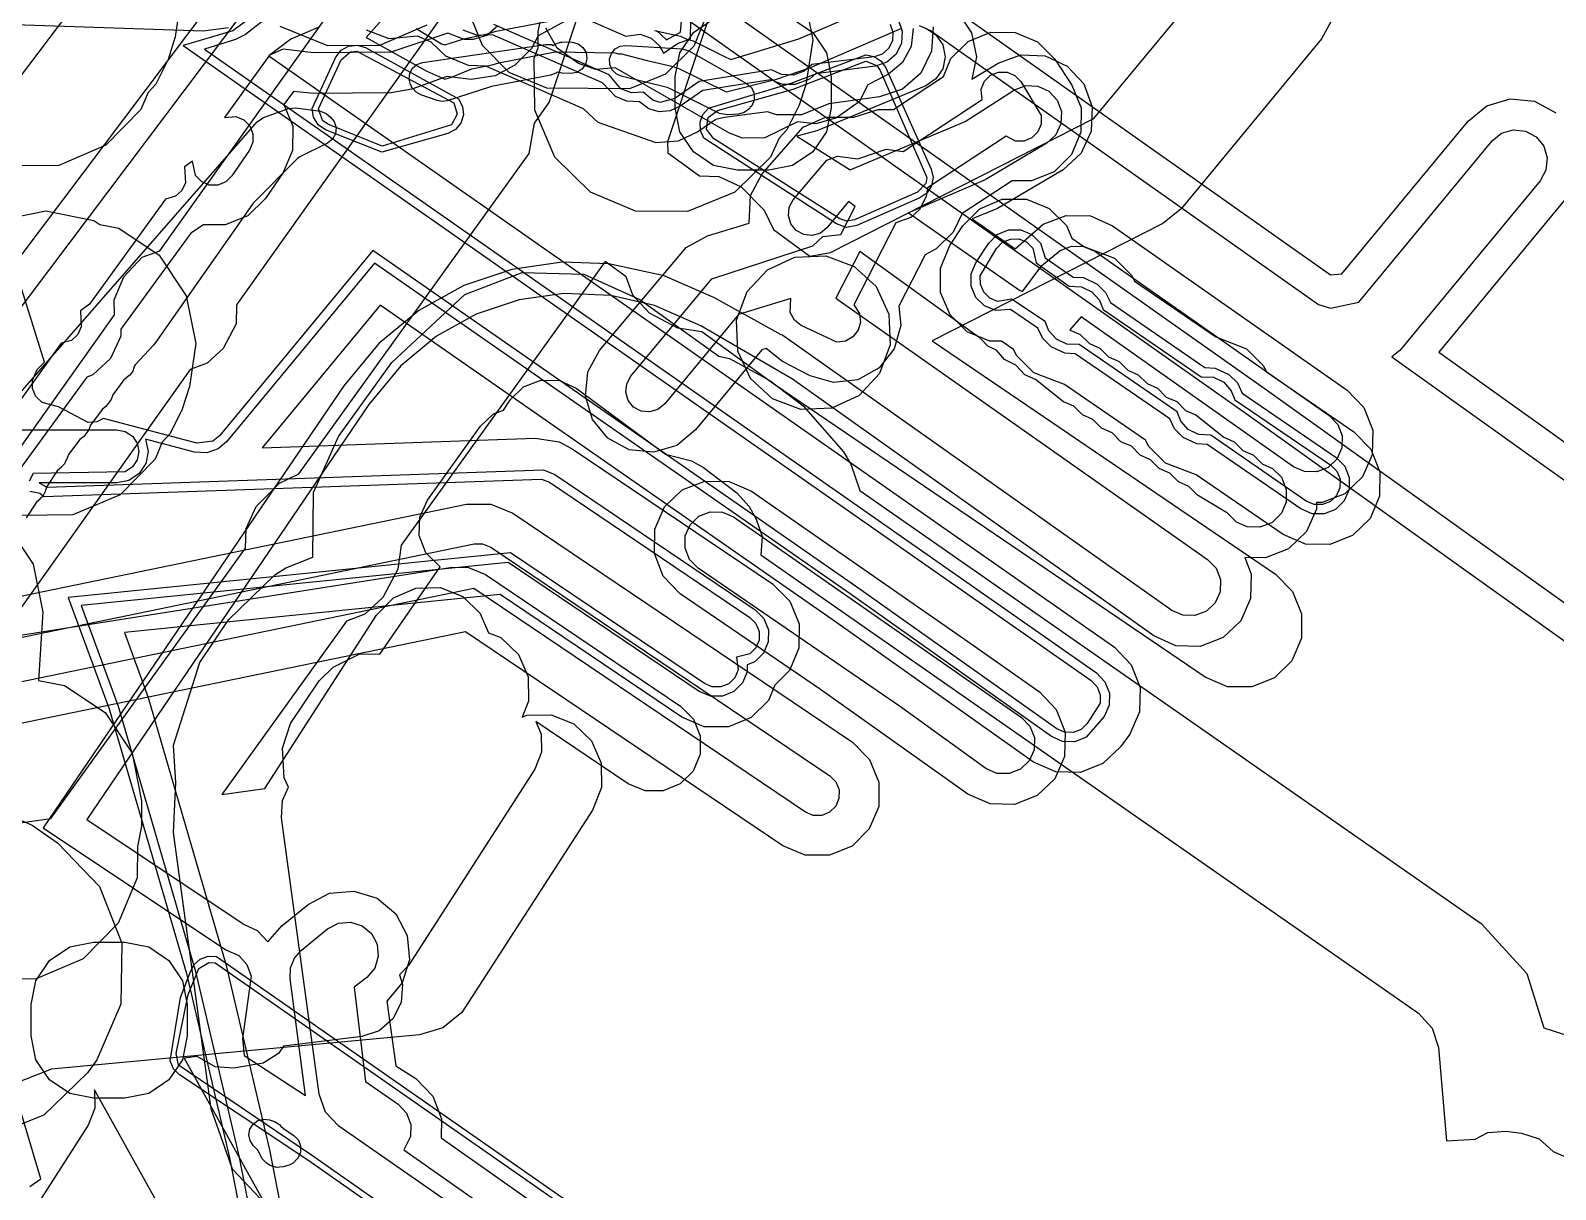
# Model space of a CAD drawing. Header units: metres. Extents: x -2677 to -840, y 169 to 1487.
# Drawn here: x -1929.45 to -1880.57, y 398.25 to 435.39 of the extents above; entities that cross this region are included whole.
import ezdxf

# ---------------------------------------------------------------- set-up
doc = ezdxf.new("R2010")
doc.units = ezdxf.units.M
doc.layers.add('AI_GREENING_EXCLUSIONS', color=1, linetype='Continuous')
doc.layers.add('AI_GREENING_LAWN', color=82, linetype='Continuous')

msp = doc.modelspace()

# ---------------------------------------------------------------- linework, layer by layer
at = {"layer": 'AI_GREENING_EXCLUSIONS'}
for points in [[(-1930.507, 445.696), (-1934.278, 429.752), (-1934.18, 429.467), (-1933.484, 429.015), (-1927.186, 437.344)], [(-1918.453, 443.194), (-1940.394, 414.083)], [(-1917.652, 442.596), (-1939.451, 413.673)], [(-1942.664, 435.897), (-1942.363, 435.178), (-1942.359, 434.397), (-1942.654, 433.675), (-1946.525, 427.825), (-1944.362, 416.525), (-1943.99, 415.806), (-1940.227, 413.228), (-1939.517, 412.923), (-1938.79, 412.243), (-1934.814, 409.518), (-1933.977, 409.406), (-1928.803, 410.133), (-1922.563, 418.804), (-1922.541, 419.425), (-1922.218, 420.135), (-1921.473, 420.885), (-1920.849, 421.186), (-1913.469, 431.44), (-1913.3, 432.415), (-1912.827, 433.075), (-1910.564, 439.907)], [(-1946.05, 435.516), (-1949.918, 429.671), (-1949.705, 422.298), (-1949.452, 421.588), (-1949.222, 421.033), (-1939.26, 414.093), (-1938.625, 414.102), (-1938.088, 413.867), (-1937.876, 413.647), (-1937.633, 413.549), (-1937.214, 413.14), (-1936.984, 412.508), (-1936.68, 412.296), (-1926.762, 426.279), (-1926.769, 426.756), (-1926.462, 427.496), (-1925.875, 428.124), (-1925.302, 428.331), (-1917.422, 439.406)], [(-1915.73, 438.504), (-1918.696, 435.162), (-1916.745, 434.078), (-1916.169, 433.829), (-1915.956, 433.893), (-1915.308, 434.156), (-1914.65, 434.29), (-1914.439, 434.354), (-1912.639, 434.7), (-1910.72, 434.669), (-1910.609, 434.643), (-1910.509, 434.641), (-1909.688, 434.428), (-1908.852, 434.232), (-1908.755, 434.186), (-1908.65, 434.159), (-1907.152, 433.423), (-1905.544, 433.822), (-1904.446, 434.196), (-1901.518, 435.464)], [(-1906.885, 438.293), (-1909.03, 431.817), (-1909.028, 431.471), (-1908.006, 430.729), (-1907.385, 430.705), (-1906.676, 430.378), (-1905.93, 429.63), (-1905.631, 429.005), (-1904.467, 428.16), (-1903.813, 428.268), (-1895.372, 432.563), (-1891.151, 437.664)], [(-1864.897, 406.046), (-1889.906, 423.915), (-1909.293, 437.595)], [(-1924.607, 436.554), (-1924.814, 435.183), (-1925.04, 434.458), (-1925.433, 433.668), (-1925.682, 433.401), (-1925.911, 432.852), (-1927.034, 431.708), (-1928.543, 431.061), (-1930.204, 431.045), (-1931.726, 431.665), (-1932.87, 432.788), (-1933.517, 434.297), (-1933.533, 435.958)], [(-1915.499, 436.934), (-1922.852, 426.599), (-1922.857, 425.982), (-1923.277, 425.196), (-1923.783, 424.73), (-1924.331, 424.521), (-1930.461, 415.907), (-1915.939, 418.194), (-1915.407, 418.182), (-1914.867, 417.956), (-1908.615, 413.74), (-1908.203, 413.324), (-1907.982, 412.782), (-1907.984, 412.197), (-1908.211, 411.657), (-1908.626, 411.245), (-1909.168, 411.024), (-1909.753, 411.026), (-1910.293, 411.252), (-1913.255, 413.25), (-1913.079, 412.844), (-1913.069, 412.259), (-1913.284, 411.714), (-1917.336, 405.422), (-1917.625, 405.124), (-1917.525, 404.822), (-1917.569, 404.239), (-1917.833, 403.716), (-1918.276, 403.334), (-1918.832, 403.151), (-1921.336, 402.845), (-1921.503, 402.61), (-1921.998, 402.299), (-1922.947, 402.138), (-1923.53, 402.182), (-1924.105, 402.507), (-1924.53, 402.455), (-1921.744, 397.454)], [(-1910.325, 436.774), (-1913.179, 435.218), (-1913.389, 434.812), (-1913.929, 434.272), (-1914.559, 433.929), (-1915.331, 433.815), (-1916.102, 433.909), (-1917.232, 433.505), (-1917.887, 433.389), (-1920.369, 433.366), (-1921.025, 433.432), (-1921.327, 433.015), (-1921.046, 432.316), (-1921.054, 431.536), (-1921.36, 430.818), (-1921.924, 429.992), (-1922.482, 429.446), (-1923.206, 429.155), (-1923.905, 429.162), (-1924.307, 428.895), (-1926.551, 425.815), (-1926.559, 425.59), (-1926.884, 424.881), (-1927.456, 424.35), (-1927.647, 424.279), (-1929.89, 421.2)], [(-1914.059, 436.82), (-1910.365, 435.209), (-1909.906, 435.264), (-1909.556, 435.138), (-1909.287, 434.896), (-1909.167, 434.656), (-1908.71, 434.974), (-1908.301, 435.12), (-1908.291, 435.722)], [(-1904.684, 436.622), (-1904.38, 435.091), (-1904.601, 433.65), (-1904.813, 432.995), (-1905.206, 432.205), (-1905.455, 431.938), (-1905.727, 431.325), (-1906.871, 430.202), (-1908.393, 429.582), (-1910.054, 429.598), (-1911.499, 430.202), (-1912.643, 431.325), (-1913.29, 432.834), (-1913.306, 434.495), (-1913.182, 434.831), (-1913.182, 435.344), (-1912.878, 436.875)], [(-1865.478, 405.232), (-1890.485, 423.1), (-1909.87, 436.778)], [(-1921.623, 436.383), (-1922.968, 435.38), (-1924.556, 434.901), (-1895.454, 414.557), (-1895.265, 414.36), (-1895.166, 414.105), (-1895.171, 413.832), (-1895.58, 413.181), (-1895.777, 412.992), (-1896.032, 412.893), (-1896.305, 412.899), (-1896.555, 413.009), (-1903.006, 417.582), (-1918.48, 428.337), (-1923.397, 422.395), (-1923.608, 422.223), (-1924.114, 422.164), (-1927.105, 422.95), (-1927.325, 422.843), (-1927.597, 422.826), (-1928.556, 423.323), (-1929.078, 423.471), (-1929.275, 423.66), (-1929.384, 423.911), (-1929.389, 424.184), (-1929.237, 424.519), (-1929.004, 424.764), (-1929.724, 427.092)], [(-1921.489, 436.089), (-1922.56, 435.258), (-1922.882, 435.093), (-1923.877, 434.793), (-1895.282, 414.803), (-1895.012, 414.521), (-1894.87, 414.158), (-1894.879, 413.767), (-1895.036, 413.41), (-1895.616, 412.739), (-1895.98, 412.597), (-1896.37, 412.606), (-1896.727, 412.763), (-1903.178, 417.336), (-1918.425, 427.932), (-1923.165, 422.204), (-1923.432, 421.978), (-1923.8, 421.851), (-1924.19, 421.874), (-1925.761, 422.287), (-1925.679, 421.895), (-1925.755, 421.512), (-1925.972, 421.188), (-1926.296, 420.971), (-1926.679, 420.895), (-1929.177, 420.895), (-1928.93, 420.758), (-1913.008, 421.309), (-1912.648, 421.158), (-1906.222, 416.824), (-1905.948, 416.547), (-1905.8, 416.186), (-1905.802, 415.796), (-1905.952, 415.436), (-1906.23, 415.161), (-1906.476, 415.06), (-1906.477, 414.84), (-1906.628, 414.48), (-1906.905, 414.205), (-1907.266, 414.057), (-1907.656, 414.059), (-1908.016, 414.21), (-1914.142, 418.341), (-1927.826, 416.964), (-1926.642, 413.738), (-1924.159, 405.238), (-1922.772, 399.327), (-1921.119, 390.844)], [(-1909.45, 435.391), (-1908.613, 435.203), (-1908.412, 435.111), (-1908.209, 435.056), (-1907.23, 434.568), (-1907, 434.462), (-1904.829, 435.12), (-1901.901, 436.388)], [(-1900.032, 436.2), (-1887.786, 427.56), (-1887.425, 427.589), (-1883.374, 432.484), (-1882.769, 432.977), (-1882.022, 433.2), (-1881.245, 433.121), (-1880.559, 432.75)], [(-1938.848, 435.881), (-1923.918, 435.375), (-1923.101, 435.486)], [(-1914.467, 435.539), (-1914.826, 435.23), (-1915.262, 435.097), (-1915.539, 435.097), (-1916.072, 435.3), (-1917.898, 434.689), (-1920.381, 434.666), (-1921.354, 434.786), (-1921.787, 434.596), (-1923.234, 432.597), (-1922.868, 432.631), (-1922.616, 432.524), (-1922.425, 432.329), (-1922.323, 432.076), (-1922.326, 431.803), (-1922.433, 431.551), (-1922.998, 430.726), (-1923.193, 430.535), (-1923.446, 430.433), (-1923.719, 430.435), (-1923.97, 430.543), (-1924.162, 430.738), (-1924.261, 431.196), (-1924.512, 431.016), (-1924.484, 430.507), (-1924.598, 430.259), (-1924.798, 430.073), (-1925.127, 429.98), (-1927.557, 426.621), (-1927.852, 426.4), (-1927.824, 425.891), (-1927.938, 425.643), (-1928.138, 425.457), (-1928.466, 425.365), (-1930.897, 422.005)], [(-1887.699, 435.8), (-1888.07, 435.114), (-1892.575, 429.669), (-1893.16, 429.201), (-1900.547, 425.442), (-1889.551, 417.971), (-1889.004, 417.415), (-1888.711, 416.691), (-1888.717, 415.911), (-1889.021, 415.192), (-1889.577, 414.645), (-1890.3, 414.352), (-1891.081, 414.358), (-1891.799, 414.662), (-1905.594, 424.036), (-1907.937, 425.736), (-1908.704, 425.845), (-1909.612, 426.334), (-1910.142, 426.907), (-1910.359, 427.495), (-1911.03, 427.982), (-1917.57, 418.894), (-1917.676, 418.126), (-1918.161, 417.216), (-1918.732, 416.684), (-1919.318, 416.464), (-1923.32, 410.904), (-1921.935, 411.099), (-1918.36, 416.649), (-1917.818, 417.21), (-1917.102, 417.521), (-1916.322, 417.534), (-1915.596, 417.248), (-1915.035, 416.705), (-1914.768, 416.09), (-1914.371, 415.933), (-1913.81, 415.391), (-1913.499, 414.675), (-1913.486, 413.895), (-1913.687, 413.384), (-1913.541, 413.447), (-1912.761, 413.46), (-1912.035, 413.174), (-1911.474, 412.631), (-1911.163, 411.915), (-1911.15, 411.135), (-1911.437, 410.409), (-1915.629, 403.926), (-1916.235, 403.433), (-1916.983, 403.21), (-1928.772, 402.105), (-1930.408, 401.467)], [(-1899.721, 435.955), (-1899.288, 435.307), (-1899.135, 434.541), (-1899.278, 433.824), (-1898.439, 434.337), (-1897.707, 434.606), (-1896.927, 434.575), (-1896.219, 434.248), (-1895.689, 433.675), (-1895.42, 432.943), (-1895.451, 432.163), (-1895.778, 431.454), (-1896.351, 430.925), (-1898.462, 429.684), (-1899.271, 429.348), (-1897.891, 428.386), (-1896.988, 429.18), (-1896.261, 429.463), (-1895.481, 429.446), (-1894.767, 429.131), (-1887.251, 423.866), (-1886.711, 423.302), (-1886.428, 422.575), (-1886.446, 421.795), (-1886.76, 421.081), (-1887.324, 420.541), (-1888.051, 420.258), (-1888.233, 420.262), (-1888.234, 420.053), (-1888.551, 419.328), (-1889.13, 418.774), (-1889.869, 418.486), (-1890.533, 418.501), (-1890.327, 417.964), (-1890.346, 417.184), (-1890.663, 416.471), (-1891.229, 415.933), (-1891.957, 415.652), (-1892.737, 415.672), (-1893.45, 415.989), (-1905.029, 424.211), (-1907.97, 425.925), (-1909.453, 426.575), (-1910.851, 426.893), (-1912.351, 426.961), (-1913.786, 426.755), (-1915.161, 426.294), (-1916.436, 425.588), (-1917.576, 424.646), (-1918.609, 423.399), (-1927.647, 410.106), (-1922.634, 406.76), (-1922.622, 406.748), (-1922.187, 406.55), (-1921.847, 406.181), (-1921.398, 406.694), (-1920.555, 407.377), (-1919.864, 407.741), (-1919.087, 407.812), (-1918.342, 407.58), (-1917.742, 407.081), (-1917.379, 406.391), (-1917.307, 405.614), (-1917.539, 404.868), (-1918.027, 404.282), (-1917.738, 402.208), (-1917.097, 401.802), (-1916.557, 401.239), (-1916.273, 400.512), (-1916.286, 399.903), (-1907.918, 394.014)], [(-1916.752, 435.553), (-1918.261, 434.906), (-1919.922, 434.89), (-1921.444, 435.51)], [(-1900.519, 435.5), (-1900.57, 434.722), (-1900.914, 434.022), (-1901.501, 433.507), (-1902.24, 433.256), (-1903.865, 433.041), (-1904.744, 432.679), (-1905.535, 432.679), (-1905.829, 432.781), (-1907.207, 432.599), (-1907.487, 432.536), (-1908.057, 432.139), (-1908.694, 431.845), (-1909.393, 431.789), (-1911.26, 432.439), (-1911.726, 432.879), (-1914.857, 434.245), (-1915.415, 434.265), (-1916.137, 434.567), (-1916.603, 435.008), (-1917.05, 435.202), (-1917.95, 435.122), (-1918.681, 435.397)], [(-1917.086, 435.448), (-1916.276, 434.962), (-1916.166, 434.929), (-1915.556, 435.124), (-1914.806, 435.278), (-1914.52, 435.362), (-1912.825, 435.683)], [(-1901.636, 435.739), (-1901.51, 435.369), (-1901.536, 434.98), (-1901.708, 434.63), (-1902.001, 434.373), (-1902.371, 434.247), (-1904.289, 433.998), (-1904.483, 433.83), (-1904.941, 433.66), (-1905.337, 433.66), (-1905.736, 433.806), (-1907.899, 433.468), (-1908.628, 432.959), (-1908.947, 432.813), (-1909.297, 432.785), (-1909.634, 432.879), (-1909.931, 433.097), (-1910.34, 433.117), (-1910.701, 433.268), (-1911.12, 433.708), (-1914.639, 435.243), (-1915.119, 435.226), (-1915.578, 435.396)], [(-1901.896, 435.589), (-1901.808, 435.33), (-1901.826, 435.058), (-1901.946, 434.813), (-1902.151, 434.632), (-1902.41, 434.544), (-1904.403, 434.301), (-1904.651, 434.079), (-1905.001, 433.954), (-1905.375, 433.973), (-1905.701, 434.128), (-1908.022, 433.748), (-1908.8, 433.206), (-1909.268, 433.083), (-1909.504, 433.149), (-1909.816, 433.41), (-1910.183, 433.392), (-1910.533, 433.517), (-1910.907, 433.963), (-1914.601, 435.575)], [(-1909.388, 435.387), (-1909.067, 435.092), (-1908.618, 435.337), (-1908.576, 435.817)], [(-1900.965, 435.542), (-1900.608, 435.383), (-1888.17, 426.606), (-1887.783, 426.492), (-1886.878, 426.682), (-1882.604, 431.847), (-1882.301, 432.093), (-1881.928, 432.205), (-1881.539, 432.165), (-1881.196, 431.98), (-1880.95, 431.677), (-1880.838, 431.303), (-1880.878, 430.915), (-1881.063, 430.572), (-1885.56, 425.137), (-1885.818, 424.927), (-1863.043, 408.654)], [(-1900.753, 435.465), (-1900.428, 435.248), (-1900.211, 434.924), (-1900.135, 434.541), (-1900.211, 434.158), (-1900.428, 433.834), (-1900.752, 433.617), (-1904.251, 432.166), (-1904.889, 432.003), (-1903.181, 430.921), (-1899.49, 432.474), (-1897.917, 433.484), (-1897.551, 433.619), (-1897.161, 433.603), (-1896.807, 433.44), (-1896.542, 433.153), (-1896.407, 432.787), (-1896.423, 432.397), (-1896.586, 432.043), (-1896.873, 431.778), (-1898.857, 430.603), (-1901.309, 429.549), (-1897.754, 427.063), (-1897.652, 427.021), (-1897.035, 427.859), (-1896.451, 428.337), (-1896.088, 428.478), (-1895.697, 428.47), (-1895.34, 428.312), (-1887.824, 423.047), (-1887.554, 422.765), (-1887.413, 422.402), (-1887.422, 422.012), (-1887.579, 421.654), (-1887.861, 421.385), (-1888.225, 421.243), (-1888.615, 421.252), (-1888.972, 421.409), (-1895.779, 426.211), (-1896.136, 425.796), (-1896.126, 425.786), (-1895.803, 425.65), (-1895.511, 425.357), (-1895.175, 425.212), (-1894.896, 424.928), (-1894.56, 424.783), (-1894.281, 424.499), (-1893.945, 424.354), (-1893.665, 424.07), (-1893.329, 423.925), (-1893.05, 423.641), (-1892.714, 423.497), (-1892.435, 423.213), (-1892.099, 423.068), (-1891.205, 422.355), (-1890.869, 422.21), (-1890.589, 421.926), (-1890.253, 421.781), (-1889.974, 421.497), (-1889.638, 421.352), (-1889.359, 421.069), (-1889.203, 420.681), (-1889.21, 420.272), (-1889.359, 419.92), (-1889.669, 419.616), (-1890.044, 419.471), (-1890.455, 419.48), (-1890.8, 419.628), (-1891.09, 419.918), (-1892.05, 420.5), (-1892.321, 420.776), (-1892.658, 420.924), (-1892.936, 421.205), (-1893.274, 421.353), (-1893.551, 421.634), (-1893.889, 421.782), (-1894.167, 422.063), (-1894.504, 422.211), (-1894.782, 422.492), (-1895.119, 422.64), (-1895.397, 422.921), (-1895.735, 423.069), (-1896.012, 423.35), (-1896.337, 423.489), (-1897.243, 424.208), (-1897.58, 424.355), (-1897.873, 424.664), (-1898.237, 424.848), (-1898.486, 425.144), (-1898.764, 425.276), (-1899, 425.513), (-1902.868, 428.309), (-1903.633, 426.805), (-1891.721, 418.44), (-1891.452, 418.158), (-1891.312, 417.794), (-1891.322, 417.404), (-1891.48, 417.047), (-1891.763, 416.778), (-1892.127, 416.638), (-1892.517, 416.648), (-1892.874, 416.806), (-1905.339, 425.618), (-1905.34, 425.619), (-1905.391, 425.635), (-1907.525, 426.822), (-1909.139, 427.529), (-1910.917, 427.905), (-1912.405, 427.963), (-1914.018, 427.732), (-1915.565, 427.213), (-1917.001, 426.418), (-1918.286, 425.357), (-1919.409, 424), (-1919.409, 424), (-1929.041, 409.834), (-1923.19, 405.928), (-1923.187, 405.926), (-1922.777, 405.743), (-1922.513, 405.456), (-1922.379, 405.089), (-1922.654, 403.09), (-1922.604, 402.542), (-1920.64, 401.262), (-1921.132, 405.01), (-1921.118, 405.348), (-1920.993, 405.663), (-1920.769, 405.917), (-1919.926, 406.6), (-1919.58, 406.782), (-1919.192, 406.817), (-1918.819, 406.702), (-1918.519, 406.452), (-1918.338, 406.107), (-1918.302, 405.718), (-1918.418, 405.346), (-1918.667, 405.046), (-1919.078, 404.734), (-1918.712, 401.71), (-1917.67, 400.982), (-1917.399, 400.701), (-1917.258, 400.337), (-1917.266, 399.947), (-1917.488, 399.526), (-1908.493, 393.196)], [(-1920.228, 435.484), (-1921.11, 435.112), (-1921.813, 434.57), (-1894.709, 415.622), (-1894.169, 415.059), (-1893.886, 414.332), (-1893.902, 413.551), (-1894.216, 412.837), (-1894.515, 412.436), (-1895.078, 411.896), (-1895.805, 411.613), (-1896.586, 411.629), (-1897.3, 411.943), (-1903.751, 416.516), (-1918.243, 426.585), (-1922.028, 422.009), (-1913.28, 422.327), (-1912.509, 422.203), (-1912.089, 421.987), (-1905.663, 417.653), (-1905.114, 417.099), (-1904.818, 416.377), (-1904.822, 415.597), (-1905.123, 414.877), (-1905.593, 414.411), (-1905.799, 413.921), (-1906.353, 413.371), (-1907.075, 413.076), (-1907.856, 413.079), (-1908.575, 413.381), (-1914.401, 417.31), (-1926.434, 416.099), (-1925.683, 414.019), (-1923.185, 405.467), (-1921.791, 399.519), (-1920.137, 391.035)], [(-1901.16, 435.454), (-1901.221, 434.872), (-1901.5, 434.358), (-1901.955, 433.989), (-1902.608, 433.645), (-1902.89, 433.096), (-1903.619, 432.583), (-1904.281, 432.395), (-1904.864, 432.456), (-1905.909, 431.946), (-1906.632, 431.931), (-1907.048, 432.092), (-1910.714, 434.193), (-1911.329, 434.137), (-1911.884, 434.324), (-1912.57, 434.819), (-1912.928, 435.461)], [(-1880.293, 429.934), (-1884.31, 425.079), (-1862.462, 409.468)], [(-1930.485, 429.303), (-1928.954, 429.607), (-1928.954, 429.607), (-1927.423, 429.303), (-1927.224, 429.169), (-1926.621, 429.05), (-1925.324, 428.182), (-1924.456, 426.885), (-1924.152, 425.354), (-1924.359, 423.983), (-1924.585, 423.258), (-1924.978, 422.468), (-1925.23, 422.198), (-1925.457, 421.654), (-1926.58, 420.51), (-1928.089, 419.863), (-1929.75, 419.847)], [(-1921.566, 397.406), (-1922.975, 398.901), (-1923.664, 400.836), (-1924.868, 409.692), (-1924.789, 411.284), (-1924.87, 412.483), (-1924.021, 415.138), (-1923.102, 416.505), (-1921.621, 417.944), (-1921.266, 418.168), (-1920.4, 418.514), (-1920.383, 420.579), (-1919.573, 422.374), (-1917.873, 424.744), (-1915.528, 426.922), (-1913.689, 427.635), (-1911.718, 427.582), (-1909.92, 426.77), (-1907.385, 424.951), (-1907.05, 424.881), (-1905.755, 424.169), (-1904.686, 423.355), (-1903.389, 421.883), (-1903.159, 421.486), (-1902.872, 420.646), (-1882.957, 406.769), (-1881.491, 405.173), (-1880.943, 403.435), (-1879.384, 402.925)], [(-1902.186, 388.186), (-1919.567, 400.279), (-1919.99, 400.727), (-1920.196, 401.308), (-1921.4, 410.163), (-1921.373, 410.714), (-1921.181, 411.144), (-1921.323, 411.44), (-1921.371, 412.389), (-1921.117, 413.185), (-1920.198, 414.552), (-1919.753, 414.984), (-1918.893, 415.41), (-1918.254, 415.402), (-1916.321, 418.197), (-1916.775, 418.654), (-1916.988, 419.205), (-1916.972, 419.796), (-1916.729, 420.334), (-1915.029, 422.704), (-1914.606, 423.101), (-1914.287, 423.223), (-1914.069, 423.562), (-1913.644, 423.972), (-1913.092, 424.186), (-1912.5, 424.17), (-1911.961, 423.927), (-1909.093, 421.807), (-1908.264, 421.598), (-1907.875, 421.384), (-1906.806, 420.57), (-1906.417, 420.129), (-1906.187, 419.732), (-1905.998, 419.177), (-1906.038, 418.584), (-1884.961, 403.9), (-1884.521, 403.421), (-1884.326, 402.801), (-1884.064, 399.811), (-1883.145, 399.867), (-1882.738, 400.073), (-1882.154, 400.117), (-1881.657, 400.057), (-1881.101, 399.875), (-1880.642, 399.465), (-1879.095, 398.79)], [(-1929.794, 422.595), (-1926.679, 422.595), (-1926.411, 422.541), (-1926.184, 422.39), (-1926.032, 422.163), (-1925.979, 421.895), (-1926.032, 421.627), (-1926.184, 421.4), (-1926.411, 421.248), (-1929.364, 421.195), (-1929.492, 420.944)], [(-1929.475, 420.629), (-1929.156, 420.561), (-1929.02, 420.454), (-1913.067, 421.015), (-1912.816, 420.909), (-1906.39, 416.575), (-1906.198, 416.382), (-1906.094, 416.129), (-1906.096, 415.856), (-1906.201, 415.604), (-1906.395, 415.411), (-1906.826, 415.309), (-1906.771, 414.899), (-1906.877, 414.647), (-1907.071, 414.455), (-1907.323, 414.352), (-1907.597, 414.353), (-1907.848, 414.458), (-1914.064, 418.65), (-1928.248, 417.223), (-1926.93, 413.654), (-1924.451, 405.17), (-1923.067, 399.27), (-1921.413, 390.786)], [(-1930.025, 417.212), (-1915.472, 420.214), (-1914.692, 420.211), (-1913.991, 419.922), (-1903.104, 412.58), (-1902.555, 412.026), (-1902.259, 411.303), (-1902.263, 410.523), (-1902.565, 409.803), (-1903.119, 409.254), (-1903.841, 408.958), (-1904.621, 408.962), (-1905.341, 409.263), (-1915.511, 416.122), (-1935.477, 412.003)], [(-1930.231, 419.581), (-1929.363, 418.284), (-1929.059, 416.753), (-1929.19, 414.562), (-1928.358, 414.397), (-1927.061, 413.529), (-1926.193, 412.232), (-1925.889, 410.701), (-1925.889, 409.895), (-1926.02, 409.236), (-1926.036, 408.234), (-1926.64, 406.789), (-1927.763, 405.645), (-1929.272, 404.998), (-1930.933, 404.982)], [(-1934.843, 414.89), (-1915.232, 418.937), (-1914.959, 418.939), (-1914.699, 418.831), (-1903.831, 411.502), (-1903.639, 411.308), (-1903.536, 411.055), (-1903.537, 410.782), (-1903.642, 410.53), (-1903.836, 410.338), (-1904.089, 410.234), (-1904.362, 410.236), (-1904.614, 410.341), (-1915.238, 417.506), (-1936.158, 413.189)], [(-1861.07, 357.325), (-1899.176, 384.201), (-1920.558, 399.188), (-1924.678, 401.929), (-1924.871, 402.121), (-1924.976, 402.373), (-1924.64, 404.397), (-1924.329, 405.206), (-1924.212, 405.449), (-1924.013, 405.63), (-1923.76, 405.722), (-1923.491, 405.711), (-1897.291, 387.461), (-1893.005, 388.216), (-1893.005, 388.216), (-1892.697, 388.201), (-1892.425, 388.055), (-1892.242, 387.806), (-1890.989, 384.935), (-1890.578, 384.266), (-1888.976, 382.632), (-1883.136, 378.567), (-1879.923, 376.495)], [(-1860.955, 357.488), (-1899.061, 384.365), (-1920.446, 399.353), (-1924.705, 402.233), (-1924.781, 402.607), (-1924.397, 404.493), (-1924.052, 405.329), (-1923.729, 405.524), (-1923.536, 405.517), (-1897.338, 387.25), (-1892.97, 388.019), (-1892.556, 387.904), (-1892.556, 387.904), (-1891.167, 384.842), (-1890.736, 384.142), (-1889.105, 382.478), (-1883.248, 378.4), (-1880.015, 376.317)], [(-1929.467, 398.347), (-1929.114, 398.59), (-1930.884, 404.479)], [(-1924.207, 395.71), (-1927.403, 401.446), (-1927.388, 400.852), (-1927.603, 400.307), (-1931.655, 394.015)]]:
    msp.add_lwpolyline(points, dxfattribs=at)
for points in [[(-1911.014, 441.094), (-1909.861, 440.627), (-1908.955, 439.72), (-1908.557, 438.771), (-1908.188, 438.382), (-1907.734, 437.299), (-1907.72, 436.042), (-1908.188, 434.888), (-1909.094, 433.982), (-1910.247, 433.515), (-1912.903, 433.537), (-1914.113, 434.043), (-1914.962, 434.91), (-1915.43, 436.064), (-1915.415, 437.321), (-1914.962, 438.404), (-1914.69, 438.695), (-1914.261, 439.72), (-1913.412, 440.588), (-1912.272, 441.08), (-1911.014, 441.094)], [(-1904.375, 431.493), (-1905.024, 431.059), (-1905.789, 430.907), (-1906.789, 430.907), (-1907.554, 431.059), (-1908.203, 431.493), (-1908.637, 432.142), (-1908.789, 432.907), (-1908.789, 433.907), (-1908.637, 434.672), (-1908.203, 435.321), (-1907.554, 435.755), (-1906.789, 435.907), (-1905.789, 435.907), (-1905.024, 435.755), (-1904.375, 435.321), (-1903.941, 434.672), (-1903.789, 433.907), (-1903.789, 432.907), (-1903.941, 432.142), (-1904.375, 431.493)], [(-1903.06, 432.613), (-1902.286, 432.857), (-1901.791, 432.857), (-1900.191, 433.911), (-1899.948, 434.488), (-1899.392, 435.036), (-1898.669, 435.33), (-1897.889, 435.325), (-1897.17, 435.022), (-1896.622, 434.466), (-1896.072, 433.631), (-1895.778, 432.908), (-1895.783, 432.128), (-1896.086, 431.409), (-1896.641, 430.861), (-1897.364, 430.567), (-1897.99, 430.571), (-1899.59, 429.517), (-1899.879, 428.925), (-1900.419, 428.385), (-1900.775, 428.195), (-1901.62, 426.556), (-1901.55, 425.934), (-1901.765, 425.184), (-1902.251, 424.573), (-1902.934, 424.195), (-1903.709, 424.107), (-1904.459, 424.322), (-1905.348, 424.78), (-1905.871, 425.196), (-1906.006, 425.155), (-1908.132, 422.586), (-1908.737, 422.094), (-1909.485, 421.87), (-1910.261, 421.95), (-1910.948, 422.32), (-1911.44, 422.926), (-1911.664, 423.673), (-1911.584, 424.449), (-1911.214, 425.136), (-1908.44, 428.432), (-1907.753, 428.802), (-1906.42, 429.212), (-1906.374, 430.103), (-1906.004, 430.789), (-1904.682, 432.284), (-1903.972, 432.608), (-1903.06, 432.613)], [(-1919.998, 432.206), (-1920.231, 432.368), (-1920.381, 432.608), (-1920.423, 432.889), (-1919.667, 434.534), (-1919.497, 434.753), (-1919.254, 434.888), (-1918.979, 434.919), (-1918.712, 434.84), (-1915.733, 433.197), (-1915.604, 432.956), (-1915.576, 432.684), (-1915.655, 432.422), (-1915.829, 432.211), (-1916.07, 432.082), (-1918.188, 431.484), (-1919.998, 432.206)], [(-1919.488, 434.444), (-1919.193, 434.698), (-1918.996, 434.719), (-1915.887, 433.07), (-1915.775, 432.704), (-1915.956, 432.366), (-1918.178, 431.684), (-1919.919, 432.39), (-1920.086, 432.506), (-1920.223, 432.878), (-1919.488, 434.444)], [(-1900.942, 430.019), (-1902.964, 429.136), (-1903.297, 429.079), (-1903.619, 429.186), (-1907.865, 431.936), (-1907.976, 432.179), (-1907.989, 432.446), (-1907.9, 432.698), (-1907.724, 432.898), (-1905.066, 433.696), (-1902.672, 434.603), (-1902.41, 434.552), (-1902.187, 434.407), (-1902.034, 434.189), (-1900.583, 430.946), (-1900.522, 430.678), (-1900.569, 430.407), (-1900.717, 430.176), (-1900.942, 430.019)], [(-1903.923, 429.068), (-1904.135, 428.896), (-1904.397, 428.817), (-1904.669, 428.845), (-1904.909, 428.975), (-1905.081, 429.187), (-1905.16, 429.448), (-1905.132, 429.72), (-1905.002, 429.961), (-1903.923, 431.229), (-1903.58, 431.358), (-1902.935, 431.276), (-1902.029, 431.583), (-1901.475, 431.509), (-1898.953, 433.17), (-1898.978, 433.507), (-1898.871, 433.759), (-1898.677, 433.951), (-1898.424, 434.053), (-1898.151, 434.052), (-1897.899, 433.945), (-1897.707, 433.751), (-1897.054, 432.663), (-1897.056, 432.39), (-1897.162, 432.138), (-1897.357, 431.946), (-1897.61, 431.843), (-1897.883, 431.845), (-1898.183, 432.001), (-1900.704, 430.34), (-1900.744, 430.063), (-1900.957, 429.652), (-1901.23, 429.394), (-1901.71, 429.219), (-1903.063, 426.595), (-1902.876, 426.313), (-1902.845, 426.042), (-1902.921, 425.779), (-1903.091, 425.566), (-1903.33, 425.433), (-1903.601, 425.402), (-1904.752, 425.936), (-1904.966, 426.106), (-1905.098, 426.345), (-1905.076, 426.801), (-1906.76, 426.283), (-1909.133, 423.415), (-1909.345, 423.242), (-1909.607, 423.164), (-1909.879, 423.192), (-1910.119, 423.322), (-1910.291, 423.534), (-1910.37, 423.795), (-1910.342, 424.067), (-1910.212, 424.307), (-1907.612, 427.43), (-1904.371, 428.482), (-1904.053, 428.784), (-1903.476, 428.849), (-1903.014, 429.745), (-1903.23, 429.905), (-1903.923, 429.068)], [(-1903.512, 429.355), (-1907.564, 431.922), (-1907.782, 432.226), (-1907.727, 432.597), (-1907.431, 432.825), (-1905.002, 433.506), (-1902.672, 434.403), (-1902.326, 434.263), (-1902.216, 434.107), (-1900.722, 430.673), (-1900.756, 430.48), (-1901.022, 430.202), (-1903.044, 429.319), (-1903.282, 429.278), (-1903.512, 429.355)], [(-1890.479, 425.191), (-1889.939, 424.651), (-1889.835, 424.451), (-1887.035, 422.53), (-1886.49, 421.971), (-1886.2, 421.247), (-1886.21, 420.466), (-1886.517, 419.749), (-1887.076, 419.204), (-1887.8, 418.915), (-1888.581, 418.924), (-1889.298, 419.232), (-1892.087, 421.146), (-1893.069, 421.521), (-1893.609, 422.062), (-1893.713, 422.261), (-1896.313, 424.046), (-1897.294, 424.421), (-1897.835, 424.961), (-1897.939, 425.161), (-1898.333, 425.432), (-1898.702, 425.431), (-1899.424, 425.726), (-1899.978, 426.276), (-1900.28, 426.996), (-1900.283, 427.776), (-1899.987, 428.498), (-1899.573, 429.124), (-1899.023, 429.677), (-1898.303, 429.979), (-1897.523, 429.982), (-1896.801, 429.686), (-1896.247, 429.136), (-1896.079, 428.737), (-1895.686, 428.467), (-1894.705, 428.091), (-1894.165, 427.551), (-1894.061, 427.351), (-1891.46, 425.567), (-1890.479, 425.191)], [(-1891.808, 424.587), (-1891.479, 424.567), (-1891.038, 424.362), (-1890.768, 424.092), (-1890.611, 423.766), (-1887.601, 421.705), (-1887.328, 421.426), (-1887.183, 421.064), (-1887.188, 420.674), (-1887.342, 420.315), (-1887.621, 420.043), (-1887.983, 419.898), (-1888.374, 419.903), (-1888.732, 420.056), (-1891.739, 422.126), (-1892.069, 422.146), (-1892.51, 422.35), (-1892.78, 422.621), (-1892.937, 422.947), (-1895.965, 425.026), (-1896.295, 425.046), (-1896.735, 425.25), (-1897.006, 425.52), (-1897.162, 425.847), (-1898.043, 426.446), (-1898.511, 426.412), (-1898.872, 426.56), (-1899.149, 426.835), (-1899.3, 427.195), (-1899.301, 427.585), (-1899.153, 427.946), (-1898.739, 428.571), (-1898.464, 428.848), (-1898.104, 428.999), (-1897.714, 429), (-1897.353, 428.852), (-1897.076, 428.577), (-1896.925, 428.104), (-1896.034, 427.486), (-1895.704, 427.467), (-1895.264, 427.262), (-1894.994, 426.992), (-1894.837, 426.666), (-1891.808, 424.587)], [(-1891.929, 424.289), (-1891.538, 424.273), (-1891.206, 424.114), (-1890.963, 423.845), (-1890.848, 423.547), (-1887.77, 421.458), (-1887.58, 421.262), (-1887.478, 421.009), (-1887.482, 420.736), (-1887.589, 420.485), (-1887.785, 420.294), (-1888.038, 420.193), (-1888.311, 420.196), (-1888.562, 420.304), (-1891.619, 422.424), (-1892.01, 422.44), (-1892.342, 422.599), (-1892.585, 422.868), (-1892.699, 423.165), (-1895.844, 425.323), (-1896.235, 425.34), (-1896.568, 425.499), (-1896.81, 425.768), (-1896.925, 426.065), (-1898.003, 426.782), (-1898.454, 426.706), (-1898.706, 426.81), (-1898.9, 427.002), (-1899.006, 427.254), (-1899.007, 427.528), (-1898.489, 428.405), (-1898.296, 428.599), (-1898.045, 428.705), (-1897.771, 428.706), (-1897.519, 428.602), (-1897.325, 428.41), (-1897.219, 427.942), (-1896.155, 427.189), (-1895.764, 427.173), (-1895.432, 427.013), (-1895.189, 426.745), (-1895.074, 426.447), (-1891.929, 424.289)], [(-1901.9, 425.31), (-1902.241, 424.393), (-1902.888, 423.694), (-1903.77, 423.285), (-1904.756, 423.246), (-1905.673, 423.587), (-1906.372, 424.234), (-1906.781, 425.116), (-1906.82, 426.102), (-1906.479, 427.019), (-1905.832, 427.718), (-1904.95, 428.127), (-1903.964, 428.166), (-1903.047, 427.825), (-1902.348, 427.178), (-1901.939, 426.296), (-1901.9, 425.31)], [(-1907.06, 420.934), (-1906.344, 420.623), (-1899.274, 415.713), (-1897.112, 414.196), (-1896.573, 413.632), (-1896.291, 412.904), (-1896.308, 412.124), (-1896.623, 411.41), (-1897.188, 410.871), (-1897.915, 410.589), (-1898.695, 410.607), (-1899.409, 410.921), (-1904.127, 414.274), (-1908.626, 417.337), (-1909.168, 417.899), (-1909.453, 418.625), (-1909.439, 419.405), (-1909.128, 420.121), (-1908.566, 420.663), (-1907.84, 420.948), (-1907.06, 420.934)], [(-1907.272, 419.957), (-1906.915, 419.801), (-1897.686, 413.377), (-1897.417, 413.095), (-1897.276, 412.732), (-1897.285, 412.341), (-1897.442, 411.984), (-1897.724, 411.715), (-1898.088, 411.574), (-1898.478, 411.583), (-1898.835, 411.74), (-1901.57, 413.715), (-1908.055, 418.159), (-1908.326, 418.439), (-1908.469, 418.803), (-1908.462, 419.193), (-1908.306, 419.55), (-1908.026, 419.821), (-1907.662, 419.964), (-1907.272, 419.957)], [(-1936.746, 402.693), (-1937.461, 404.508), (-1937.427, 406.459), (-1936.649, 408.248), (-1936.356, 408.67), (-1934.953, 410.022), (-1933.138, 410.736), (-1931.187, 410.701), (-1929.399, 409.922), (-1928.587, 409.358), (-1927.235, 407.958), (-1926.519, 406.143), (-1926.553, 404.187), (-1927.329, 402.403), (-1927.62, 401.984), (-1929.021, 400.63), (-1930.836, 399.914), (-1932.787, 399.947), (-1934.578, 400.726), (-1935.396, 401.293), (-1936.746, 402.693)], [(-1925.661, 401.325), (-1926.426, 401.173), (-1927.426, 401.173), (-1928.191, 401.325), (-1928.84, 401.759), (-1929.274, 402.408), (-1929.426, 403.173), (-1929.426, 404.173), (-1929.274, 404.938), (-1928.84, 405.587), (-1928.191, 406.021), (-1927.426, 406.173), (-1926.426, 406.173), (-1925.661, 406.021), (-1925.012, 405.587), (-1924.578, 404.938), (-1924.426, 404.173), (-1924.426, 403.173), (-1924.578, 402.408), (-1925.012, 401.759), (-1925.661, 401.325)]]:
    msp.add_lwpolyline(points, close=True, dxfattribs=at)
at = {"layer": 'AI_GREENING_LAWN'}
for points in [[(-1912.64, 434.951), (-1912.466, 435.011), (-1912.425, 435.017), (-1912.322, 435.021), (-1912.086, 435.007), (-1911.899, 434.959), (-1911.744, 434.843), (-1911.645, 434.677), (-1911.616, 434.486), (-1911.662, 434.298), (-1911.775, 434.142), (-1911.939, 434.04), (-1912.13, 434.008), (-1912.408, 434.016), (-1912.57, 434.052), (-1912.596, 434.027), (-1912.774, 433.955), (-1914.678, 433.594), (-1914.708, 433.586), (-1916.093, 433.134), (-1916.254, 433.11), (-1916.415, 433.138), (-1916.943, 433.326), (-1917.093, 433.41), (-1917.205, 433.54), (-1917.245, 433.606), (-1917.24, 433.61), (-1917.269, 433.651), (-1917.316, 433.831), (-1917.294, 434.015), (-1917.206, 434.178), (-1917.065, 434.298), (-1916.89, 434.358), (-1912.941, 434.941), (-1912.748, 434.932), (-1912.693, 434.906), (-1912.64, 434.951)], [(-1908.347, 434.733), (-1906.497, 433.692), (-1906.341, 433.555), (-1906.254, 433.366), (-1906.252, 433.158), (-1906.334, 432.967), (-1906.391, 432.915), (-1906.385, 432.909), (-1906.429, 432.863), (-1906.577, 432.754), (-1906.754, 432.707), (-1907.11, 432.68), (-1907.372, 432.731), (-1908.995, 433.54), (-1909.047, 433.559), (-1910.514, 433.919), (-1910.681, 433.995), (-1910.81, 434.127), (-1910.883, 434.296), (-1910.889, 434.48), (-1910.828, 434.654), (-1910.709, 434.794), (-1910.547, 434.881), (-1910.365, 434.904), (-1908.563, 434.796), (-1908.347, 434.733)], [(-1921.422, 400.279), (-1921.345, 400.207), (-1921.001, 399.971), (-1920.863, 399.83), (-1920.791, 399.646), (-1920.795, 399.449), (-1920.876, 399.269), (-1920.911, 399.219), (-1921.022, 399.106), (-1921.163, 399.034), (-1921.35, 398.973), (-1921.566, 398.951), (-1921.77, 399.023), (-1921.884, 399.094), (-1922.03, 399.234), (-1922.069, 399.326), (-1922.069, 399.325), (-1922.168, 399.512), (-1922.309, 399.657), (-1922.413, 399.815), (-1922.451, 400), (-1922.417, 400.186), (-1922.317, 400.346), (-1922.165, 400.458), (-1921.982, 400.505), (-1921.795, 400.481), (-1921.634, 400.428), (-1921.47, 400.338), (-1921.422, 400.279)]]:
    msp.add_lwpolyline(points, close=True, dxfattribs=at)
msp.add_lwpolyline([(-1929.932, 423.604), (-1922.182, 432.456), (-1921.977, 432.596), (-1921.185, 432.885), (-1920.941, 432.91), (-1920.16, 432.796), (-1919.974, 432.729), (-1919.891, 432.653), (-1919.847, 432.619), (-1919.715, 432.467), (-1919.655, 432.275), (-1919.674, 432.075), (-1919.772, 431.899), (-1919.93, 431.775), (-1920.84, 431.325), (-1920.907, 431.276), (-1922.31, 429.853), (-1922.337, 429.821), (-1925.462, 425.357), (-1925.506, 425.303), (-1926.094, 424.672), (-1926.115, 424.642), (-1926.137, 424.571), (-1926.141, 424.572), (-1926.172, 424.474), (-1926.27, 424.342), (-1926.315, 424.311), (-1926.314, 424.309), (-1926.455, 424.193), (-1926.811, 423.71), (-1926.869, 423.56), (-1927.028, 423.345), (-1927.155, 423.246), (-1927.526, 422.745), (-1927.584, 422.595), (-1927.744, 422.379), (-1927.87, 422.281), (-1928.227, 421.801), (-1928.298, 421.626), (-1928.304, 421.629), (-1928.355, 421.496), (-1928.461, 421.403), (-1928.456, 421.398), (-1928.595, 421.272), (-1928.924, 420.772), (-1928.975, 420.615), (-1929.067, 420.448), (-1929.126, 420.4), (-1929.122, 420.395), (-1929.256, 420.272), (-1929.587, 419.77)], dxfattribs=at)

doc.saveas('drawing.dxf')
